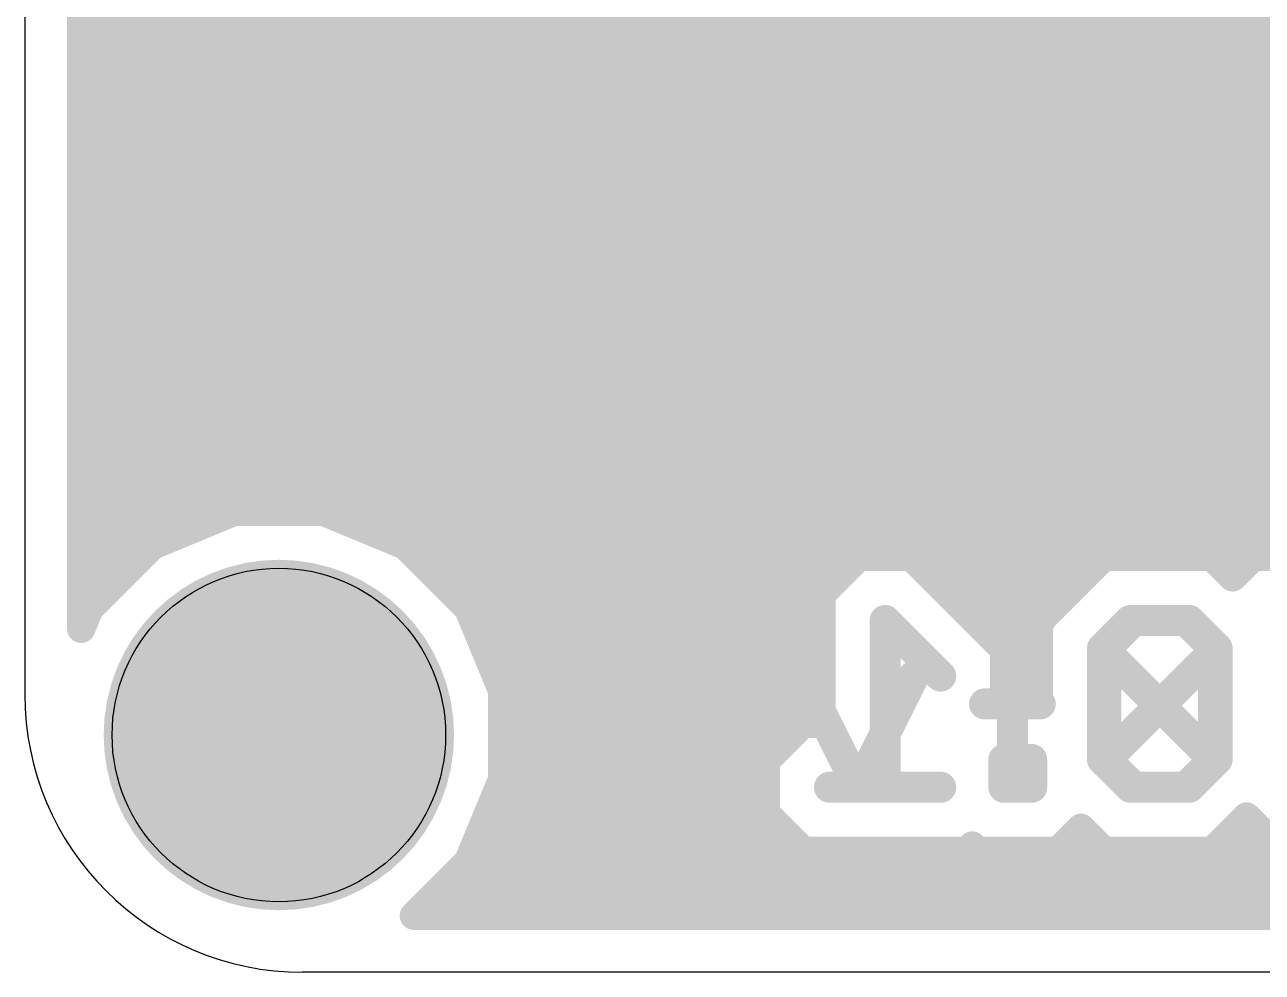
# Model space of a CAD drawing. Extents: x -0.3 to 61.8, y 0 to 38.4.
# Drawn here: x 3.81 to 14.94, y 0 to 8.52 of the extents above; entities that cross this region are included whole.
import ezdxf

# ---------------------------------------------------------------- set-up
doc = ezdxf.new("R2010")
doc.units = 0
for name, color, linetype in [('1', 22, 'CONTINUOUS'), ('16', 175, 'CONTINUOUS'), ('20', 7, 'CONTINUOUS'), ('29', 253, 'CONTINUOUS'), ('30', 253, 'CONTINUOUS')]:
    doc.layers.add(name, color=color, linetype=linetype)

msp = doc.modelspace()

# ---------------------------------------------------------------- linework, layer by layer
at = {"layer": '1', "const_width": 0.2794}
for points in [[(12.6948, 2.9136), (12.9448, 3.1636)], [(13.5363, 2.9136), (13.7863, 3.1636)], [(13.7863, 3.1636), (14.2862, 3.1636)], [(14.2862, 3.1636), (14.5362, 2.9136)], [(12.6948, 1.6637), (12.6948, 2.9136)], [(13.5363, 1.9137), (13.5363, 2.9136)], [(13.5363, 1.9137), (14.5362, 2.9136)], [(14.5362, 2.9136), (14.5362, 1.9137)], [(10.8077, 2.6636), (11.3077, 1.6637)], [(11.3077, 1.6637), (11.8076, 2.6636)], [(12.4449, 2.4136), (12.9448, 2.4136)], [(13.7863, 1.6637), (13.5363, 1.9137)], [(14.5362, 1.9137), (14.2862, 1.6637)], [(14.2862, 1.6637), (13.7863, 1.6637)]]:
    msp.add_lwpolyline(points, dxfattribs=at)
at = {"layer": '1', "const_width": 0.1397}
for points in [[(12.9942, 3.1142, 1), (12.8954, 3.213)], [(13.7863, 3.2334, 1), (13.7863, 3.0937)], [(13.8357, 3.1142, 1), (13.7369, 3.213)], [(14.3356, 3.213, 1), (14.2368, 3.1142)], [(14.2862, 3.0937, 1), (14.2862, 3.2334)], [(12.7647, 2.9136, 1), (12.625, 2.9136)], [(12.6454, 2.963, 1), (12.7442, 2.8642)], [(13.6061, 2.9136, 1), (13.4664, 2.9136)], [(13.4869, 2.963, 1), (13.5857, 2.8642)], [(14.6061, 2.9136, 1), (14.4664, 2.9136)], [(14.5856, 2.8642, 1), (14.4868, 2.963)], [(14.4868, 2.8642, 1), (14.5856, 2.963)], [(10.8702, 2.6949, 1), (10.7452, 2.6324)], [(11.8701, 2.6324, 1), (11.7451, 2.6949)], [(12.4449, 2.4835, 1), (12.4449, 2.3438)], [(12.9448, 2.3438, 1), (12.9448, 2.4835)], [(13.5857, 1.9631, 1), (13.4869, 1.8643)], [(13.4869, 1.9631, 1), (13.5857, 1.8643)], [(14.5856, 1.8643, 1), (14.4868, 1.9631)], [(13.4664, 1.9137, 1), (13.6061, 1.9137)], [(14.4664, 1.9137, 1), (14.6061, 1.9137)], [(13.7863, 1.7336, 1), (13.7863, 1.5939)], [(13.7369, 1.6143, 1), (13.8357, 1.7131)], [(14.2368, 1.7131, 1), (14.3356, 1.6143)], [(14.2862, 1.5939, 1), (14.2862, 1.7336)], [(11.2452, 1.6949, 1), (11.3701, 1.6325)], [(11.2452, 1.6325, 1), (11.3701, 1.6949)], [(12.625, 1.6637, 1), (12.7647, 1.6637)]]:
    msp.add_lwpolyline(points, format="xyb", dxfattribs=at)
at = {"layer": '16'}
for points, const_width in [([(4.318, 3.0883), (4.318, 35.3165)], 0.254), ([(4.318, 8.636), (32.2072, 8.636)], 0.254), ([(4.318, 8.382), (32.2072, 8.382)], 0.254), ([(4.318, 8.128), (32.2072, 8.128)], 0.254), ([(4.318, 7.874), (33.401, 7.874)], 0.254), ([(4.318, 7.62), (21.8439, 7.62)], 0.254), ([(4.318, 7.366), (21.5899, 7.366)], 0.254), ([(4.318, 7.112), (21.4555, 7.112)], 0.254), ([(4.318, 6.858), (21.3503, 6.858)], 0.254), ([(4.318, 6.604), (21.3487, 6.604)], 0.254), ([(4.318, 6.35), (21.3503, 6.35)], 0.254), ([(4.318, 6.096), (21.4555, 6.096)], 0.254), ([(4.318, 5.842), (21.5899, 5.842)], 0.254), ([(4.318, 5.588), (21.8439, 5.588)], 0.254), ([(4.318, 5.334), (52.197, 5.334)], 0.254), ([(4.318, 5.08), (52.197, 5.08)], 0.254), ([(4.318, 4.826), (52.197, 4.826)], 0.254), ([(4.318, 4.572), (52.197, 4.572)], 0.254), ([(4.318, 4.318), (52.197, 4.318)], 0.254), ([(5.6966, 4.1416), (4.9586, 3.8359)], 0.254), ([(6.4954, 4.1416), (5.6966, 4.1416)], 0.254), ([(7.2334, 3.8359), (6.4954, 4.1416)], 0.254), ([(4.318, 4.064), (5.5093, 4.064)], 0.254), ([(6.6827, 4.064), (50.0101, 4.064)], 0.254), ([(4.318, 3.81), (4.9327, 3.81)], 0.254), ([(4.9586, 3.8359), (4.3937, 3.271)], 0.254), ([(7.7983, 3.271), (7.2334, 3.8359)], 0.254), ([(7.2593, 3.81), (19.4118, 3.81)], 0.254), ([(11.3129, 3.7351), (11.1431, 3.5653)], 0.254), ([(11.7863, 3.7351), (11.3129, 3.7351)], 0.254), ([(12.0605, 3.4609), (11.7863, 3.7351)], 0.254), ([(13.5186, 3.7351), (13.3209, 3.5373)], 0.254), ([(14.4921, 3.7351), (13.5186, 3.7351)], 0.254), ([(14.6761, 3.5511), (14.4921, 3.7351)], 0.254), ([(14.8601, 3.7351), (14.6761, 3.5511)], 0.254), ([(15.3335, 3.7351), (14.8601, 3.7351)], 0.254), ([(4.318, 3.556), (4.6787, 3.556)], 0.254), ([(7.5133, 3.556), (11.1338, 3.556)], 0.254), ([(11.1431, 3.5653), (10.9781, 3.4003)], 0.254), ([(11.9654, 3.556), (13.3396, 3.556)], 0.254), ([(14.6711, 3.556), (14.681, 3.556)], 0.254), ([(12.1211, 3.4003), (12.0605, 3.4609)], 0.254), ([(13.3209, 3.5373), (13.1839, 3.4003)], 0.254), ([(10.9781, 3.4003), (10.9781, 2.2352)], 0.254), ([(12.6211, 2.9003), (12.1211, 3.4003)], 0.254), ([(12.1211, 3.4003), (12.1211, 3.4003)], 0.254), ([(13.143, 3.3594), (12.9339, 3.1503)], 0.254), ([(13.1839, 3.4003), (13.143, 3.3594)], 0.254), ([(13.1839, 3.4003), (13.1839, 3.4003)], 0.254), ([(4.318, 3.302), (4.4247, 3.302)], 0.254), ([(4.3937, 3.271), (4.318, 3.0883)], 0.254), ([(7.7673, 3.302), (10.9781, 3.302)], 0.254), ([(8.104, 2.533), (7.7983, 3.271)], 0.254), ([(12.2194, 3.302), (13.0856, 3.302)], 0.254), ([(12.0496, 2.6636), (11.5496, 3.1636)], 0.2794), ([(11.5496, 3.1636), (11.5496, 1.6637)], 0.2794), ([(12.9339, 3.1503), (12.9339, 2.4852)], 0.254), ([(13.7554, 3.1636), (13.5054, 2.9136)], 0.2794), ([(14.2553, 3.1636), (13.7554, 3.1636)], 0.2794), ([(14.5053, 2.9136), (14.2553, 3.1636)], 0.2794), ([(7.8907, 3.048), (10.9781, 3.048)], 0.254), ([(12.4734, 3.048), (12.9339, 3.048)], 0.254), ([(12.6211, 2.4852), (12.6211, 2.9003)], 0.254), ([(13.5054, 2.9136), (13.5054, 1.9137)], 0.2794), ([(14.5053, 1.9137), (13.5054, 2.9136)], 0.2794), ([(14.5053, 1.9137), (14.5053, 2.9136)], 0.2794), ([(7.9959, 2.794), (10.9781, 2.794)], 0.254), ([(12.6211, 2.794), (12.9339, 2.794)], 0.254), ([(8.1011, 2.54), (10.9781, 2.54)], 0.254), ([(8.104, 1.7342), (8.104, 2.533)], 0.254), ([(12.6211, 2.54), (12.9339, 2.54)], 0.254), ([(12.9339, 2.4852), (12.6211, 2.4852)], 0.254), ([(8.104, 2.286), (10.9781, 2.286)], 0.254), ([(10.8129, 2.2352), (10.4782, 1.9004)], 0.254), ([(10.9781, 2.2352), (10.8129, 2.2352)], 0.254), ([(8.104, 2.032), (10.6097, 2.032)], 0.254), ([(10.4782, 1.9004), (10.4782, 1.427)], 0.254), ([(12.8681, 1.9137), (12.6182, 1.9137)], 0.2794), ([(12.6182, 1.9137), (12.6182, 1.6637)], 0.2794), ([(12.8681, 1.6637), (12.8681, 1.9137)], 0.2794), ([(13.5054, 1.9137), (13.7554, 1.6637)], 0.2794), ([(14.2553, 1.6637), (14.5053, 1.9137)], 0.2794), ([(8.104, 1.778), (10.4782, 1.778)], 0.254), ([(7.7983, 0.9962), (8.104, 1.7342)], 0.254), ([(12.0496, 1.6637), (11.0497, 1.6637)], 0.2794), ([(12.6182, 1.6637), (12.8681, 1.6637)], 0.2794), ([(13.7554, 1.6637), (14.2553, 1.6637)], 0.2794), ([(8.0169, 1.524), (10.4782, 1.524)], 0.254), ([(10.4782, 1.427), (10.8129, 1.0922)], 0.254), ([(14.4921, 1.0922), (14.742, 1.3422)], 0.254), ([(14.742, 1.3422), (14.801, 1.4012)], 0.254), ([(14.801, 1.4012), (15.11, 1.0922)], 0.254), ([(7.9117, 1.27), (10.6351, 1.27)], 0.254), ([(13.1049, 1.0922), (13.3118, 1.2991)], 0.254), ([(13.2827, 1.27), (13.3408, 1.27)], 0.254), ([(13.3118, 1.2991), (13.5186, 1.0922)], 0.254), ([(14.6699, 1.27), (14.9322, 1.27)], 0.254), ([(12.2863, 1.0922), (12.3339, 1.1398)], 0.254), ([(12.3339, 1.1398), (12.3814, 1.0922)], 0.254), ([(7.3101, 0.508), (7.7983, 0.9962)], 0.254), ([(7.8065, 1.016), (48.8863, 1.016)], 0.254), ([(10.8129, 1.0922), (12.2863, 1.0922)], 0.254), ([(12.3814, 1.0922), (13.1049, 1.0922)], 0.254), ([(13.5186, 1.0922), (14.4921, 1.0922)], 0.254), ([(7.5641, 0.762), (49.1287, 0.762)], 0.254), ([(49.3827, 0.508), (7.3101, 0.508)], 0.254), ([(7.3101, 0.508), (49.3827, 0.508)], 0.254)]:
    msp.add_lwpolyline(points, dxfattribs=dict(at, const_width=const_width))
for points, const_width in [([(4.318, 8.6995, 1), (4.318, 8.5725)], 0.127), ([(4.318, 8.4455, 1), (4.318, 8.3185)], 0.127), ([(4.318, 8.1915, 1), (4.318, 8.0645)], 0.127), ([(4.318, 7.9375, 1), (4.318, 7.8105)], 0.127), ([(4.318, 7.6835, 1), (4.318, 7.5565)], 0.127), ([(4.318, 7.4295, 1), (4.318, 7.3025)], 0.127), ([(4.318, 7.1755, 1), (4.318, 7.0485)], 0.127), ([(4.318, 6.9215, 1), (4.318, 6.7945)], 0.127), ([(4.318, 6.6675, 1), (4.318, 6.5405)], 0.127), ([(4.318, 6.4135, 1), (4.318, 6.2865)], 0.127), ([(4.318, 6.1595, 1), (4.318, 6.0325)], 0.127), ([(4.318, 5.9055, 1), (4.318, 5.7785)], 0.127), ([(4.318, 5.6515, 1), (4.318, 5.5245)], 0.127), ([(4.318, 5.3975, 1), (4.318, 5.2705)], 0.127), ([(4.318, 5.1435, 1), (4.318, 5.0165)], 0.127), ([(4.318, 4.8895, 1), (4.318, 4.7625)], 0.127), ([(4.318, 4.6355, 1), (4.318, 4.5085)], 0.127), ([(4.318, 4.3815, 1), (4.318, 4.2545)], 0.127), ([(5.6966, 4.2051, 1), (5.6966, 4.0781)], 0.127), ([(5.7209, 4.0829, 1), (5.6723, 4.2003)], 0.127), ([(6.5197, 4.2003, 1), (6.4711, 4.0829)], 0.127), ([(6.4954, 4.0781, 1), (6.4954, 4.2051)], 0.127), ([(4.318, 4.1275, 1), (4.318, 4.0005)], 0.127), ([(5.5093, 4.0005, 1), (5.5093, 4.1275)], 0.127), ([(6.6827, 4.1275, 1), (6.6827, 4.0005)], 0.127), ([(4.318, 3.8735, 1), (4.318, 3.7465)], 0.127), ([(4.9343, 3.8946, 1), (4.9829, 3.7772)], 0.127), ([(5.0035, 3.791, 1), (4.9137, 3.8808)], 0.127), ([(4.9327, 3.7465, 1), (4.9327, 3.8735)], 0.127), ([(7.2783, 3.8808, 1), (7.1885, 3.791)], 0.127), ([(7.2593, 3.8735, 1), (7.2593, 3.7465)], 0.127), ([(7.2091, 3.7772, 1), (7.2577, 3.8946)], 0.127), ([(11.3129, 3.7986, 1), (11.3129, 3.6716)], 0.127), ([(11.3578, 3.6902, 1), (11.268, 3.78)], 0.127), ([(11.8312, 3.78, 1), (11.7414, 3.6902)], 0.127), ([(11.7863, 3.6716, 1), (11.7863, 3.7986)], 0.127), ([(13.5186, 3.7986, 1), (13.5186, 3.6716)], 0.127), ([(13.5635, 3.6902, 1), (13.4737, 3.78)], 0.127), ([(14.537, 3.78, 1), (14.4472, 3.6902)], 0.127), ([(14.4921, 3.6716, 1), (14.4921, 3.7986)], 0.127), ([(14.8601, 3.7986, 1), (14.8601, 3.6716)], 0.127), ([(14.905, 3.6902, 1), (14.8152, 3.78)], 0.127), ([(4.318, 3.6195, 1), (4.318, 3.4925)], 0.127), ([(4.6787, 3.4925, 1), (4.6787, 3.6195)], 0.127), ([(7.5133, 3.6195, 1), (7.5133, 3.4925)], 0.127), ([(11.188, 3.5204, 1), (11.0982, 3.6102)], 0.127), ([(11.1338, 3.4925, 1), (11.1338, 3.6195)], 0.127), ([(11.9654, 3.6195, 1), (11.9654, 3.4925)], 0.127), ([(13.3396, 3.4925, 1), (13.3396, 3.6195)], 0.127), ([(14.6711, 3.6195, 1), (14.6711, 3.4925)], 0.127), ([(14.681, 3.4925, 1), (14.681, 3.6195)], 0.127), ([(11.0982, 3.6102, 1), (11.188, 3.5204)], 0.127), ([(12.1054, 3.5058, 1), (12.0156, 3.416)], 0.127), ([(12.0156, 3.416, 1), (12.1054, 3.5058)], 0.127), ([(13.276, 3.5822, 1), (13.3658, 3.4924)], 0.127), ([(13.3658, 3.4924, 1), (13.276, 3.5822)], 0.127), ([(14.6312, 3.596, 1), (14.721, 3.5062)], 0.127), ([(14.6312, 3.5062, 1), (14.721, 3.596)], 0.127), ([(11.0416, 3.4003, 1), (10.9146, 3.4003)], 0.127), ([(10.9332, 3.4452, 1), (11.023, 3.3554)], 0.127), ([(12.166, 3.4452, 1), (12.0762, 3.3554)], 0.127), ([(12.1846, 3.4003, 1), (12.0576, 3.4003)], 0.127), ([(12.0576, 3.4003, 1), (12.1846, 3.4003)], 0.127), ([(12.0762, 3.3554, 1), (12.166, 3.4452)], 0.127), ([(13.0981, 3.4043, 1), (13.1879, 3.3145)], 0.127), ([(13.1879, 3.3145, 1), (13.0981, 3.4043)], 0.127), ([(13.2474, 3.4003, 1), (13.1204, 3.4003)], 0.127), ([(13.139, 3.4452, 1), (13.2288, 3.3554)], 0.127), ([(13.1204, 3.4003, 1), (13.2474, 3.4003)], 0.127), ([(13.2288, 3.3554, 1), (13.139, 3.4452)], 0.127), ([(4.318, 3.3655, 1), (4.318, 3.2385)], 0.127), ([(4.3488, 3.3159, 1), (4.4386, 3.2261)], 0.127), ([(4.4524, 3.2467, 1), (4.335, 3.2953)], 0.127), ([(4.4247, 3.2385, 1), (4.4247, 3.3655)], 0.127), ([(7.7673, 3.3655, 1), (7.7673, 3.2385)], 0.127), ([(7.857, 3.2953, 1), (7.7396, 3.2467)], 0.127), ([(7.7534, 3.2261, 1), (7.8432, 3.3159)], 0.127), ([(10.9781, 3.2385, 1), (10.9781, 3.3655)], 0.127), ([(12.2194, 3.3655, 1), (12.2194, 3.2385)], 0.127), ([(13.0856, 3.2385, 1), (13.0856, 3.3655)], 0.127), ([(11.599, 3.213, 1), (11.5002, 3.1142)], 0.1397), ([(11.6195, 3.1636, 1), (11.4798, 3.1636)], 0.1397), ([(12.9974, 3.1503, 1), (12.8704, 3.1503)], 0.127), ([(12.889, 3.1952, 1), (12.9788, 3.1054)], 0.127), ([(13.7554, 3.2334, 1), (13.7554, 3.0937)], 0.1397), ([(13.8048, 3.1142, 1), (13.706, 3.213)], 0.1397), ([(14.3047, 3.213, 1), (14.2059, 3.1142)], 0.1397), ([(14.2553, 3.0937, 1), (14.2553, 3.2334)], 0.1397), ([(4.2593, 3.1126, 1), (4.3767, 3.064)], 0.127), ([(4.2545, 3.0883, 1), (4.3815, 3.0883)], 0.127), ([(7.8907, 3.1115, 1), (7.8907, 2.9845)], 0.127), ([(10.9781, 2.9845, 1), (10.9781, 3.1115)], 0.127), ([(12.4734, 3.1115, 1), (12.4734, 2.9845)], 0.127), ([(12.9339, 2.9845, 1), (12.9339, 3.1115)], 0.127), ([(12.6846, 2.9003, 1), (12.5576, 2.9003)], 0.127), ([(12.5762, 2.8554, 1), (12.666, 2.9452)], 0.127), ([(13.5752, 2.9136, 1), (13.4355, 2.9136)], 0.1397), ([(13.5548, 2.963, 1), (13.456, 2.8642)], 0.1397), ([(13.456, 2.963, 1), (13.5548, 2.8642)], 0.1397), ([(14.5752, 2.9136, 1), (14.4355, 2.9136)], 0.1397), ([(14.4559, 2.8642, 1), (14.5547, 2.963)], 0.1397), ([(7.9959, 2.8575, 1), (7.9959, 2.7305)], 0.127), ([(10.9781, 2.7305, 1), (10.9781, 2.8575)], 0.127), ([(12.6211, 2.8575, 1), (12.6211, 2.7305)], 0.127), ([(12.9339, 2.7305, 1), (12.9339, 2.8575)], 0.127), ([(12.0002, 2.6142, 1), (12.099, 2.713)], 0.1397), ([(8.1011, 2.6035, 1), (8.1011, 2.4765)], 0.127), ([(8.1675, 2.533, 1), (8.0405, 2.533)], 0.127), ([(8.0453, 2.5087, 1), (8.1627, 2.5573)], 0.127), ([(10.9781, 2.4765, 1), (10.9781, 2.6035)], 0.127), ([(12.6211, 2.6035, 1), (12.6211, 2.4765)], 0.127), ([(12.6211, 2.5487, 1), (12.6211, 2.4217)], 0.127), ([(12.9339, 2.4765, 1), (12.9339, 2.6035)], 0.127), ([(12.9339, 2.4217, 1), (12.9339, 2.5487)], 0.127), ([(12.5576, 2.4852, 1), (12.6846, 2.4852)], 0.127), ([(12.8704, 2.4852, 1), (12.9974, 2.4852)], 0.127), ([(8.104, 2.3495, 1), (8.104, 2.2225)], 0.127), ([(10.8129, 2.2987, 1), (10.8129, 2.1717)], 0.127), ([(10.8578, 2.1903, 1), (10.768, 2.2801)], 0.127), ([(10.9781, 2.2225, 1), (10.9781, 2.3495)], 0.127), ([(10.9781, 2.1717, 1), (10.9781, 2.2987)], 0.127), ([(10.9146, 2.2352, 1), (11.0416, 2.2352)], 0.127), ([(8.104, 2.0955, 1), (8.104, 1.9685)], 0.127), ([(10.6097, 1.9685, 1), (10.6097, 2.0955)], 0.127), ([(10.5417, 1.9004, 1), (10.4147, 1.9004)], 0.127), ([(10.4333, 1.9453, 1), (10.5231, 1.8555)], 0.127), ([(12.688, 1.9137, 1), (12.5483, 1.9137)], 0.1397), ([(12.6182, 1.9835, 1), (12.6182, 1.8438)], 0.1397), ([(12.938, 1.9137, 1), (12.7983, 1.9137)], 0.1397), ([(12.8681, 1.8438, 1), (12.8681, 1.9835)], 0.1397), ([(13.5548, 1.9631, 1), (13.456, 1.8643)], 0.1397), ([(14.5547, 1.8643, 1), (14.4559, 1.9631)], 0.1397), ([(14.4559, 1.8643, 1), (14.5547, 1.9631)], 0.1397), ([(8.104, 1.8415, 1), (8.104, 1.7145)], 0.127), ([(10.4782, 1.7145, 1), (10.4782, 1.8415)], 0.127), ([(13.4355, 1.9137, 1), (13.5752, 1.9137)], 0.1397), ([(14.4355, 1.9137, 1), (14.5752, 1.9137)], 0.1397), ([(8.0405, 1.7342, 1), (8.1675, 1.7342)], 0.127), ([(8.1627, 1.7099, 1), (8.0453, 1.7585)], 0.127), ([(11.0497, 1.7336, 1), (11.0497, 1.5939)], 0.1397), ([(12.0496, 1.5939, 1), (12.0496, 1.7336)], 0.1397), ([(12.6182, 1.7336, 1), (12.6182, 1.5939)], 0.1397), ([(12.8681, 1.5939, 1), (12.8681, 1.7336)], 0.1397), ([(13.7554, 1.7336, 1), (13.7554, 1.5939)], 0.1397), ([(13.706, 1.6143, 1), (13.8048, 1.7131)], 0.1397), ([(14.2059, 1.7131, 1), (14.3047, 1.6143)], 0.1397), ([(14.2553, 1.5939, 1), (14.2553, 1.7336)], 0.1397), ([(11.4798, 1.6637, 1), (11.6195, 1.6637)], 0.1397), ([(12.5483, 1.6637, 1), (12.688, 1.6637)], 0.1397), ([(12.7983, 1.6637, 1), (12.938, 1.6637)], 0.1397), ([(8.0169, 1.5875, 1), (8.0169, 1.4605)], 0.127), ([(10.4782, 1.4605, 1), (10.4782, 1.5875)], 0.127), ([(10.5231, 1.4719, 1), (10.4333, 1.3821)], 0.127), ([(10.4147, 1.427, 1), (10.5417, 1.427)], 0.127), ([(14.6971, 1.3871, 1), (14.7869, 1.2973)], 0.127), ([(14.7869, 1.2973, 1), (14.6971, 1.3871)], 0.127), ([(14.8459, 1.4461, 1), (14.7561, 1.3563)], 0.127), ([(14.8459, 1.3563, 1), (14.7561, 1.4461)], 0.127), ([(7.9117, 1.3335, 1), (7.9117, 1.2065)], 0.127), ([(10.6351, 1.2065, 1), (10.6351, 1.3335)], 0.127), ([(13.2827, 1.3335, 1), (13.2827, 1.2065)], 0.127), ([(13.3567, 1.344, 1), (13.2669, 1.2542)], 0.127), ([(13.3567, 1.2542, 1), (13.2669, 1.344)], 0.127), ([(13.3408, 1.2065, 1), (13.3408, 1.3335)], 0.127), ([(14.6699, 1.3335, 1), (14.6699, 1.2065)], 0.127), ([(14.9322, 1.2065, 1), (14.9322, 1.3335)], 0.127), ([(12.3788, 1.1847, 1), (12.289, 1.0949)], 0.127), ([(12.3788, 1.0949, 1), (12.289, 1.1847)], 0.127), ([(7.8065, 1.0795, 1), (7.8065, 0.9525)], 0.127), ([(7.8432, 0.9513, 1), (7.7534, 1.0411)], 0.127), ([(10.8129, 1.1557, 1), (10.8129, 1.0287)], 0.127), ([(10.768, 1.0473, 1), (10.8578, 1.1371)], 0.127), ([(12.2414, 1.1371, 1), (12.3312, 1.0473)], 0.127), ([(12.2863, 1.0287, 1), (12.2863, 1.1557)], 0.127), ([(12.3814, 1.1557, 1), (12.3814, 1.0287)], 0.127), ([(12.3365, 1.0473, 1), (12.4263, 1.1371)], 0.127), ([(13.06, 1.1371, 1), (13.1498, 1.0473)], 0.127), ([(13.1049, 1.0287, 1), (13.1049, 1.1557)], 0.127), ([(13.5186, 1.1557, 1), (13.5186, 1.0287)], 0.127), ([(13.4737, 1.0473, 1), (13.5635, 1.1371)], 0.127), ([(14.4471, 1.1371, 1), (14.537, 1.0473)], 0.127), ([(14.4921, 1.0287, 1), (14.4921, 1.1557)], 0.127), ([(7.7396, 1.0205, 1), (7.857, 0.9719)], 0.127), ([(7.5641, 0.8255, 1), (7.5641, 0.6985)], 0.127), ([(7.3101, 0.5715, 1), (7.3101, 0.4445)], 0.127), ([(7.3101, 0.5715, 1), (7.3101, 0.4445)], 0.127), ([(7.2652, 0.5529, 1), (7.355, 0.4631)], 0.127)]:
    msp.add_lwpolyline(points, format="xyb", dxfattribs=dict(at, const_width=const_width))
at = {"layer": '20'}
for p, q in [((3.81, 35.6), (3.81, 2.5)), ((50.205, 0), (6.31, 0))]:
    msp.add_line(p, q, dxfattribs=at)
msp.add_circle((6.096, 2.1336), 1.5, dxfattribs=at)
msp.add_arc((6.31, 2.5), 2.5, 180, 270, dxfattribs=at)
at = {"layer": '29'}
for points, const_width in [([(6.096, 1.3455, 1), (6.096, 2.9217, 1), (6.096, 1.3455)], 1.5762), ([(12.9942, 3.1142, 1), (12.8954, 3.213)], 0.1397), ([(13.7863, 3.2334, 1), (13.7863, 3.0937)], 0.1397), ([(13.8357, 3.1142, 1), (13.7369, 3.213)], 0.1397), ([(14.3356, 3.213, 1), (14.2368, 3.1142)], 0.1397), ([(14.2862, 3.0937, 1), (14.2862, 3.2334)], 0.1397), ([(12.7647, 2.9136, 1), (12.625, 2.9136)], 0.1397), ([(12.6454, 2.963, 1), (12.7442, 2.8642)], 0.1397), ([(13.6061, 2.9136, 1), (13.4664, 2.9136)], 0.1397), ([(13.4869, 2.963, 1), (13.5857, 2.8642)], 0.1397), ([(14.6061, 2.9136, 1), (14.4664, 2.9136)], 0.1397), ([(14.5856, 2.8642, 1), (14.4868, 2.963)], 0.1397), ([(14.4868, 2.8642, 1), (14.5856, 2.963)], 0.1397), ([(10.8702, 2.6949, 1), (10.7452, 2.6324)], 0.1397), ([(11.8701, 2.6324, 1), (11.7451, 2.6949)], 0.1397), ([(12.4449, 2.4835, 1), (12.4449, 2.3438)], 0.1397), ([(12.9448, 2.3438, 1), (12.9448, 2.4835)], 0.1397), ([(13.5857, 1.9631, 1), (13.4869, 1.8643)], 0.1397), ([(13.4869, 1.9631, 1), (13.5857, 1.8643)], 0.1397), ([(14.5856, 1.8643, 1), (14.4868, 1.9631)], 0.1397), ([(13.4664, 1.9137, 1), (13.6061, 1.9137)], 0.1397), ([(14.4664, 1.9137, 1), (14.6061, 1.9137)], 0.1397), ([(13.7863, 1.7336, 1), (13.7863, 1.5939)], 0.1397), ([(13.7369, 1.6143, 1), (13.8357, 1.7131)], 0.1397), ([(14.2368, 1.7131, 1), (14.3356, 1.6143)], 0.1397), ([(14.2862, 1.5939, 1), (14.2862, 1.7336)], 0.1397), ([(11.2452, 1.6949, 1), (11.3701, 1.6325)], 0.1397), ([(11.2452, 1.6325, 1), (11.3701, 1.6949)], 0.1397), ([(12.625, 1.6637, 1), (12.7647, 1.6637)], 0.1397)]:
    msp.add_lwpolyline(points, format="xyb", dxfattribs=dict(at, const_width=const_width))
at = {"layer": '29', "const_width": 0.2794}
for points in [[(12.6948, 2.9136), (12.9448, 3.1636)], [(13.5363, 2.9136), (13.7863, 3.1636)], [(13.7863, 3.1636), (14.2862, 3.1636)], [(14.2862, 3.1636), (14.5362, 2.9136)], [(12.6948, 1.6637), (12.6948, 2.9136)], [(13.5363, 1.9137), (13.5363, 2.9136)], [(13.5363, 1.9137), (14.5362, 2.9136)], [(14.5362, 2.9136), (14.5362, 1.9137)], [(10.8077, 2.6636), (11.3077, 1.6637)], [(11.3077, 1.6637), (11.8076, 2.6636)], [(12.4449, 2.4136), (12.9448, 2.4136)], [(13.7863, 1.6637), (13.5363, 1.9137)], [(14.5362, 1.9137), (14.2862, 1.6637)], [(14.2862, 1.6637), (13.7863, 1.6637)]]:
    msp.add_lwpolyline(points, dxfattribs=at)
at = {"layer": '30'}
for points, const_width in [([(6.096, 1.3455, 1), (6.096, 2.9217, 1), (6.096, 1.3455)], 1.5762), ([(11.599, 3.213, 1), (11.5002, 3.1142)], 0.1397), ([(11.6195, 3.1636, 1), (11.4798, 3.1636)], 0.1397), ([(13.7554, 3.2334, 1), (13.7554, 3.0937)], 0.1397), ([(13.8048, 3.1142, 1), (13.706, 3.213)], 0.1397), ([(14.3047, 3.213, 1), (14.2059, 3.1142)], 0.1397), ([(14.2553, 3.0937, 1), (14.2553, 3.2334)], 0.1397), ([(13.5752, 2.9136, 1), (13.4355, 2.9136)], 0.1397), ([(13.5548, 2.963, 1), (13.456, 2.8642)], 0.1397), ([(13.456, 2.963, 1), (13.5548, 2.8642)], 0.1397), ([(14.5752, 2.9136, 1), (14.4355, 2.9136)], 0.1397), ([(14.4559, 2.8642, 1), (14.5547, 2.963)], 0.1397), ([(12.0002, 2.6142, 1), (12.099, 2.713)], 0.1397), ([(12.688, 1.9137, 1), (12.5483, 1.9137)], 0.1397), ([(12.6182, 1.9835, 1), (12.6182, 1.8438)], 0.1397), ([(12.938, 1.9137, 1), (12.7983, 1.9137)], 0.1397), ([(12.8681, 1.8438, 1), (12.8681, 1.9835)], 0.1397), ([(13.5548, 1.9631, 1), (13.456, 1.8643)], 0.1397), ([(14.5547, 1.8643, 1), (14.4559, 1.9631)], 0.1397), ([(14.4559, 1.8643, 1), (14.5547, 1.9631)], 0.1397), ([(13.4355, 1.9137, 1), (13.5752, 1.9137)], 0.1397), ([(14.4355, 1.9137, 1), (14.5752, 1.9137)], 0.1397), ([(11.0497, 1.7336, 1), (11.0497, 1.5939)], 0.1397), ([(12.0496, 1.5939, 1), (12.0496, 1.7336)], 0.1397), ([(12.6182, 1.7336, 1), (12.6182, 1.5939)], 0.1397), ([(12.8681, 1.5939, 1), (12.8681, 1.7336)], 0.1397), ([(13.7554, 1.7336, 1), (13.7554, 1.5939)], 0.1397), ([(13.706, 1.6143, 1), (13.8048, 1.7131)], 0.1397), ([(14.2059, 1.7131, 1), (14.3047, 1.6143)], 0.1397), ([(14.2553, 1.5939, 1), (14.2553, 1.7336)], 0.1397), ([(11.4798, 1.6637, 1), (11.6195, 1.6637)], 0.1397), ([(12.5483, 1.6637, 1), (12.688, 1.6637)], 0.1397), ([(12.7983, 1.6637, 1), (12.938, 1.6637)], 0.1397)]:
    msp.add_lwpolyline(points, format="xyb", dxfattribs=dict(at, const_width=const_width))
at = {"layer": '30', "const_width": 0.2794}
for points in [[(12.0496, 2.6636), (11.5496, 3.1636)], [(11.5496, 3.1636), (11.5496, 1.6637)], [(13.7554, 3.1636), (13.5054, 2.9136)], [(14.2553, 3.1636), (13.7554, 3.1636)], [(14.5053, 2.9136), (14.2553, 3.1636)], [(13.5054, 2.9136), (13.5054, 1.9137)], [(14.5053, 1.9137), (13.5054, 2.9136)], [(14.5053, 1.9137), (14.5053, 2.9136)], [(12.8681, 1.9137), (12.6182, 1.9137)], [(12.6182, 1.9137), (12.6182, 1.6637)], [(12.8681, 1.6637), (12.8681, 1.9137)], [(13.5054, 1.9137), (13.7554, 1.6637)], [(14.2553, 1.6637), (14.5053, 1.9137)], [(12.0496, 1.6637), (11.0497, 1.6637)], [(12.6182, 1.6637), (12.8681, 1.6637)], [(13.7554, 1.6637), (14.2553, 1.6637)]]:
    msp.add_lwpolyline(points, dxfattribs=at)

doc.saveas('drawing.dxf')
